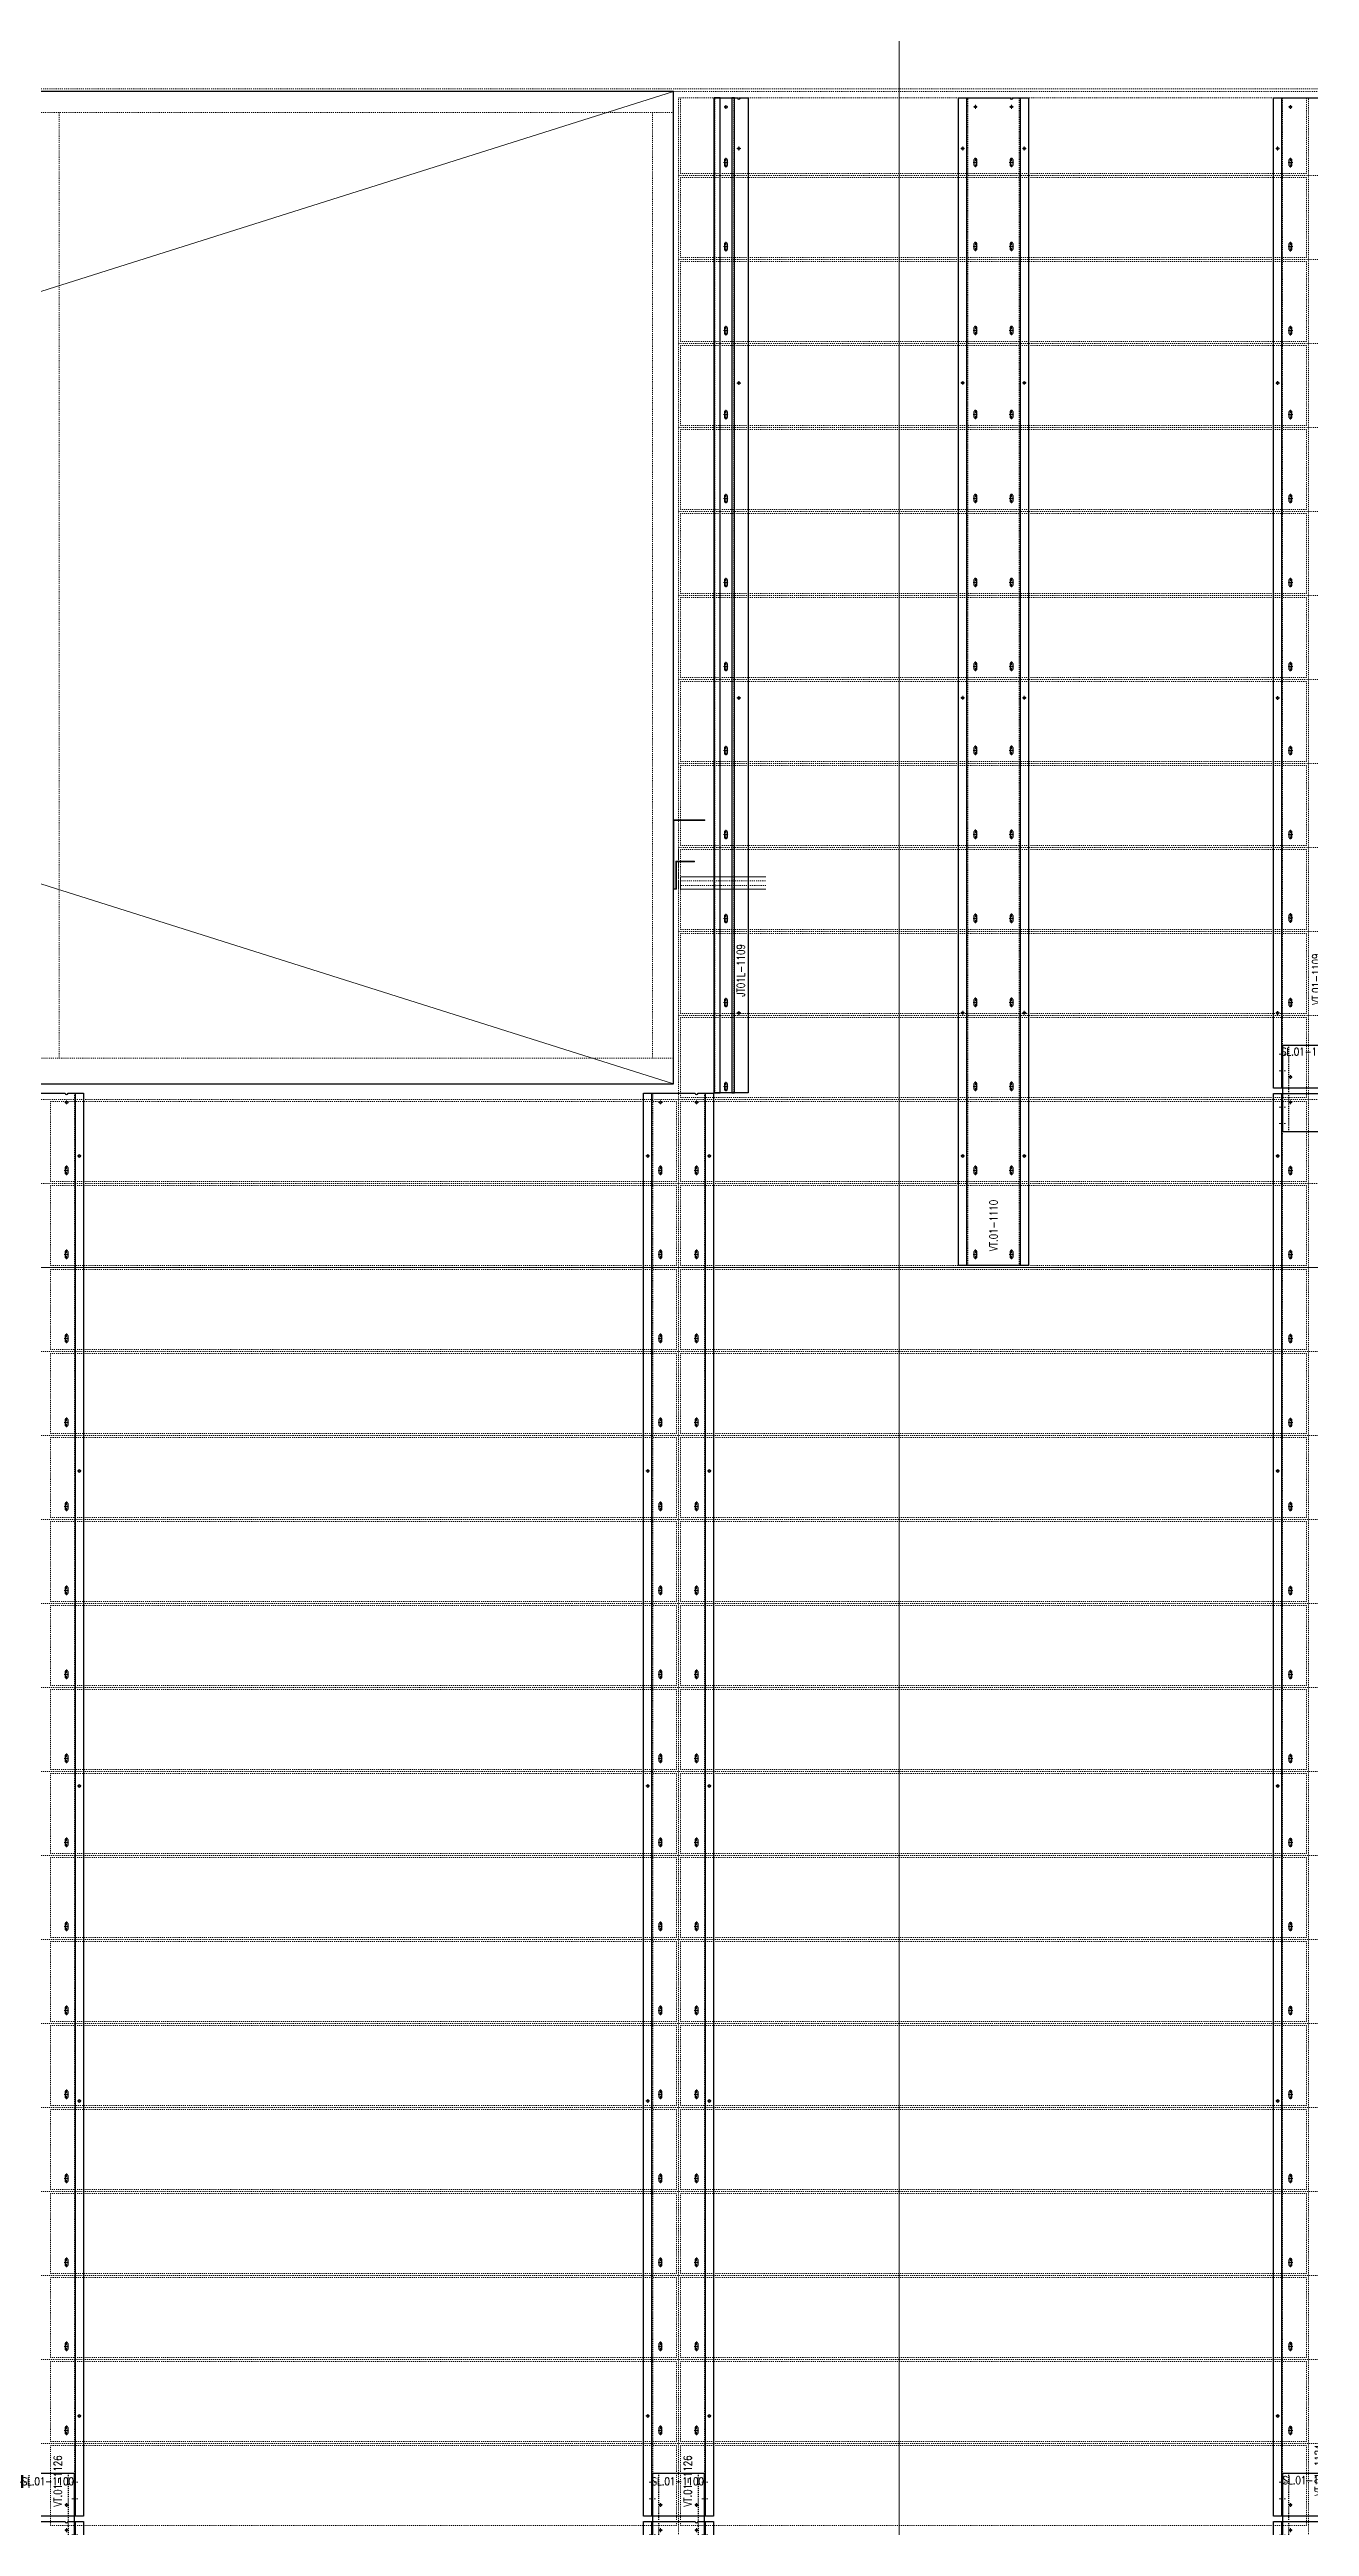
# Model space of a CAD drawing. Header units: inches. Extents: x 11737 to 18084, y -4365 to 1695.
# Drawn here: x 13094.8 to 13214.8, y -388.7 to -152.8 of the extents above; entities that cross this region are included whole.
import ezdxf

# ---------------------------------------------------------------- set-up
doc = ezdxf.new("R2010")
doc.units = ezdxf.units.IN
doc.header["$MEASUREMENT"] = 0
for name, pattern in [('INC-200$0$NBK_CenterX2', [1.083333, 0.666667, -0.125, 0.166667, -0.125]), ('NBK_Center', [0.541667, 0.333333, -0.0625, 0.083333, -0.0625]), ('NBK_Center2', [0.270833, 0.166667, -0.03125, 0.041667, -0.03125]), ('NBK_CenterX2', [1.083333, 0.666667, -0.125, 0.166667, -0.125]), ('NBK_Hidden', [0.125, 0.083333, -0.041667]), ('NBK_Hidden2', [0.0625, 0.041667, -0.020833])]:
    doc.linetypes.add(name, pattern=pattern)
doc.layers.get('Defpoints').update_dxf_attribs({"color": 250, "lineweight": 0})
for name, color, linetype, lineweight in [('!Arch2', 8, 'Continuous', 9), ('!Clip - bent', 20, 'Continuous', 25), ('!Clip - bent @ 1', 20, 'Continuous', 25), ('!Dimension', 50, 'Continuous', 5), ('!Extrusion', 140, 'Continuous', 25), ('!Gridline', 112, 'NBK_CenterX2', 5), ('!Linetype_Center', 220, 'NBK_Center', 9), ('!Linetype_Center2', 222, 'NBK_Center2', 9), ('!Linetype_CenterX2', 224, 'NBK_CenterX2', 9), ('!Linetype_Hidden', 210, 'NBK_Hidden', 9), ('!Misc2', 252, 'NBK_Hidden2', 5), ('!Terracotta', 31, 'Continuous', 20), ('!Terracotta Hatch -- Section', 44, 'Continuous', 5), ('A-GLAZ', 151, 'Continuous', 13), ('INC-200$0$!Gridline @ 1', 112, 'INC-200$0$NBK_CenterX2', 5)]:
    doc.layers.add(name, color=color, linetype=linetype, lineweight=lineweight)
doc.styles.add('Romans', font='romans.shx', dxfattribs={"width": 0.8})

# ---------------------------------------------------------------- blocks, each defined once
blk = doc.blocks.new('WEST ELEVATION GRID')
for p, q in [((-726.01, -106.7), (-726.01, 1818.09)), ((-1655, 242.4), (842.95, 242.4))]:
    blk.add_line(p, q)
blk = doc.blocks.new('A201')
for p, q in [((-1123.74, 330.65), (-207.01, 330.65)), ((-207.01, 330.4), (-1123.74, 330.4)), ((-747.5, 330.4), (-747.5, 235.9)), ((-1046.53, 328.4), (-747.5, 328.4)), ((-806.01, 328.4), (-806.01, 238.34)), ((-749.5, 328.4), (-749.5, 238.34)), ((-747.5, 238.34), (-1046.53, 238.34)), ((-747.5, 235.9), (-1046.53, 235.9))]:
    blk.add_line(p, q)
blk = doc.blocks.new('EWA-TM TERRACOTTA WEST')
at = {"layer": '!Linetype_Hidden'}
for p, q in [((585, 353.81), (1125, 353.81)), ((585, 258.4), (585, 353.81)), ((645, 42.4), (645, 353.81)), ((585, 346.4), (1125, 346.4)), ((585, 338.4), (1125, 338.4)), ((585, 330.4), (1125, 330.4)), ((585, 322.4), (1125, 322.4)), ((585, 314.4), (1125, 314.4)), ((585, 306.4), (1125, 306.4)), ((585, 298.4), (1125, 298.4)), ((585, 290.4), (1125, 290.4)), ((585, 282.4), (1125, 282.4)), ((585, 274.4), (1125, 274.4)), ((585, 266.4), (1125, 266.4)), ((209.5, 258.4), (1125, 258.4)), ((585, 42.4), (585, 258.4)), ((209.5, 250.4), (1125, 250.4)), ((209.5, 242.4), (1125, 242.4)), ((-23.75, 234.4), (1355.76, 234.4)), ((-23.75, 226.4), (1355.76, 226.4)), ((-23.75, 218.4), (1355.76, 218.4)), ((-23.75, 210.4), (1355.76, 210.4)), ((-23.75, 202.4), (1355.76, 202.4)), ((-23.75, 194.4), (1355.76, 194.4)), ((-23.75, 186.4), (1355.76, 186.4)), ((-23.75, 178.4), (1355.76, 178.4)), ((-23.75, 170.4), (1355.76, 170.4)), ((-23.75, 162.4), (1355.76, 162.4)), ((-23.75, 154.4), (1355.76, 154.4)), ((-23.75, 146.4), (1355.76, 146.4)), ((-23.75, 138.4), (1355.76, 138.4)), ((-23.75, 130.4), (1355.76, 130.4))]:
    blk.add_line(p, q, dxfattribs=at)
for points in [[(644.81, 346.59), (585.19, 346.59), (585.19, 353.81), (644.81, 353.81)], [(644.81, 346.21), (585.19, 346.21), (585.19, 338.59), (644.81, 338.59)], [(644.81, 330.59), (585.19, 330.59), (585.19, 338.21), (644.81, 338.21)], [(644.81, 330.21), (585.19, 330.21), (585.19, 322.59), (644.81, 322.59)], [(644.81, 314.59), (585.19, 314.59), (585.19, 322.21), (644.81, 322.21)], [(644.81, 314.21), (585.19, 314.21), (585.19, 306.59), (644.81, 306.59)], [(644.81, 298.59), (585.19, 298.59), (585.19, 306.21), (644.81, 306.21)], [(644.81, 298.21), (585.19, 298.21), (585.19, 290.59), (644.81, 290.59)], [(644.81, 282.59), (585.19, 282.59), (585.19, 290.21), (644.81, 290.21)], [(644.81, 282.21), (585.19, 282.21), (585.19, 274.59), (644.81, 274.59)], [(644.81, 266.59), (585.19, 266.59), (585.19, 274.21), (644.81, 274.21)], [(644.81, 266.21), (585.19, 266.21), (585.19, 258.59), (644.81, 258.59)], [(525.19, 258.21), (584.81, 258.21), (584.81, 250.59), (525.19, 250.59)], [(585.19, 258.21), (585.19, 258.21), (644.81, 258.21), (644.81, 250.59), (585.19, 250.59), (585.19, 258.21)], [(525.19, 242.59), (584.81, 242.59), (584.81, 250.21), (525.19, 250.21)], [(644.81, 242.59), (585.19, 242.59), (585.19, 250.21), (644.81, 250.21)], [(525.19, 242.21), (584.81, 242.21), (584.81, 234.59), (525.19, 234.59)], [(644.81, 242.21), (585.19, 242.21), (585.19, 234.59), (644.81, 234.59)], [(525.19, 226.59), (584.81, 226.59), (584.81, 234.21), (525.19, 234.21)], [(644.81, 226.59), (585.19, 226.59), (585.19, 234.21), (644.81, 234.21)], [(525.19, 226.21), (584.81, 226.21), (584.81, 218.59), (525.19, 218.59)], [(644.81, 226.21), (585.19, 226.21), (585.19, 218.59), (644.81, 218.59)], [(525.19, 210.59), (584.81, 210.59), (584.81, 218.21), (525.19, 218.21)], [(644.81, 210.59), (585.19, 210.59), (585.19, 218.21), (644.81, 218.21)], [(525.19, 210.21), (584.81, 210.21), (584.81, 202.59), (525.19, 202.59)], [(644.81, 210.21), (585.19, 210.21), (585.19, 202.59), (644.81, 202.59)], [(525.19, 194.59), (584.81, 194.59), (584.81, 202.21), (525.19, 202.21)], [(644.81, 194.59), (585.19, 194.59), (585.19, 202.21), (644.81, 202.21)], [(525.19, 194.21), (584.81, 194.21), (584.81, 186.59), (525.19, 186.59)], [(644.81, 194.21), (585.19, 194.21), (585.19, 186.59), (644.81, 186.59)], [(525.19, 178.59), (584.81, 178.59), (584.81, 186.21), (525.19, 186.21)], [(644.81, 178.59), (585.19, 178.59), (585.19, 186.21), (644.81, 186.21)], [(525.19, 178.21), (584.81, 178.21), (584.81, 170.59), (525.19, 170.59)], [(644.81, 178.21), (585.19, 178.21), (585.19, 170.59), (644.81, 170.59)], [(525.19, 162.59), (584.81, 162.59), (584.81, 170.21), (525.19, 170.21)], [(644.81, 162.59), (585.19, 162.59), (585.19, 170.21), (644.81, 170.21)], [(525.19, 162.21), (584.81, 162.21), (584.81, 154.59), (525.19, 154.59)], [(644.81, 162.21), (585.19, 162.21), (585.19, 154.59), (644.81, 154.59)], [(525.19, 146.59), (584.81, 146.59), (584.81, 154.21), (525.19, 154.21)], [(644.81, 146.59), (585.19, 146.59), (585.19, 154.21), (644.81, 154.21)], [(525.19, 146.21), (584.81, 146.21), (584.81, 138.59), (525.19, 138.59)], [(644.81, 146.21), (585.19, 146.21), (585.19, 138.59), (644.81, 138.59)], [(525.19, 130.59), (584.81, 130.59), (584.81, 138.21), (525.19, 138.21)], [(644.81, 130.59), (585.19, 130.59), (585.19, 138.21), (644.81, 138.21)], [(525.19, 130.21), (584.81, 130.21), (584.81, 122.59), (525.19, 122.59)], [(644.81, 130.21), (585.19, 130.21), (585.19, 122.59), (644.81, 122.59)]]:
    blk.add_lwpolyline(points, close=True, dxfattribs=at)
blk = doc.blocks.new('A$C5EB96F20')
at = {"layer": '!Linetype_CenterX2', "color": 1}
blk.add_lwpolyline([(-0.49, -2.83), (-0.49, -6.62)], dxfattribs=at)
at = {"layer": '!Terracotta', "color": 1, "linetype": 'ByBlock'}
blk.add_lwpolyline([(-8.81, -6.62), (-0.67, -6.62), (-0.67, -5.44), (-8.81, -5.44)], dxfattribs=at)
at = {"layer": '!Terracotta Hatch -- Section', "color": 1, "linetype": 'NBK_Hidden2'}
blk.add_lwpolyline([(-8.81, -6.27), (-0.67, -6.27), (-0.67, -5.8), (-8.81, -5.8)], dxfattribs=at)
at = {"color": 1, "linetype": 'ByBlock'}
blk.add_lwpolyline([(-2, -4), (-0.3, -4), (-0.3, -6.62), (0, -6.62), (0, 0), (-3, 0), (-3, -0.06), (-0.06, -0.06), (-0.06, -6.56), (-0.24, -6.56), (-0.24, -3.93), (-2, -3.93)], close=True, dxfattribs=at)
blk = doc.blocks.new('A$C5F5C4D7D')
at = {"layer": 'A-GLAZ'}
for points in [[(285.49, 259.9), (584.51, 354.4)], [(584.51, 259.9), (285.49, 354.4)]]:
    blk.add_lwpolyline(points, dxfattribs=at)
at = {"layer": 'Defpoints', "color": 1, "lineweight": 30}
blk.add_lwpolyline([(285.49, 259.9), (584.51, 259.9), (584.51, 354.4), (285.49, 354.4)], close=True, dxfattribs=at)
at = {"layer": 'Defpoints', "color": 1, "xscale": -1}
blk.add_blockref('A$C5EB96F20', (584.51, 285.04), dxfattribs=at)
blk = doc.blocks.new('GRID_ELEV WEST_W')
at = {"layer": '!Gridline'}
for p, q in [((450.93, -1231.31), (450.93, 403.85)), ((-594.98, -1040.63), (1164.09, -1040.63))]:
    blk.add_line(p, q, dxfattribs=at)
blk = doc.blocks.new('TAP HOLE_5mm')
at = {"layer": '!Linetype_Center2'}
for points in [[(-0.18, 0), (0.18, 0)], [(0, 0.18), (0, -0.18)]]:
    blk.add_lwpolyline(points, dxfattribs=at)
blk.add_circle((0, 0), 0.101)
blk = doc.blocks.new('WEEP HOLE')
at = {"layer": '!Linetype_Center'}
for p, q in [((-0.22, 0.37), (0.22, 0.37)), ((0, 0.83), (0, -0.08))]:
    blk.add_line(p, q, dxfattribs=at)
at = {"color": 0}
blk.add_lwpolyline([(-0.14, 0.61), (-0.14, 0.14, 0.414214), (0, 0, 0.414214), (0.14, 0.14), (0.14, 0.61, 0.414214), (0, 0.75, 0.414214)], format="xyb", close=True, dxfattribs=at)
blk = doc.blocks.new('JT.01L-1109')
at = {"layer": '!Extrusion'}
blk.add_lwpolyline([(0, 0), (-3.25, 0), (-3.25, 94.79), (-1.02, 94.79, 1), (-0.75, 94.79), (0, 94.79)], format="xyb", close=True, dxfattribs=at)
at = {"layer": '!Extrusion', "linetype": 'NBK_Hidden'}
for points in [[(-3.25, 0), (-3.17, 0), (-3.17, 94.79), (-3.25, 94.79)], [(-1.38, 0), (-1.3, 0), (-1.3, 94.79), (-1.38, 94.79)]]:
    blk.add_lwpolyline(points, close=True, dxfattribs=at)
at = {"layer": '!Extrusion'}
for points in [[(-2.68, 94.79), (-3.25, 94.79), (-3.25, 0), (-2.68, 0)], [(-1.55, 0), (-1.3, 0), (-1.3, 94.79), (-1.55, 94.79)]]:
    blk.add_lwpolyline(points, close=True, dxfattribs=at)
at = {"layer": '!Extrusion', "rotation": 360}
for p in [(-2.12, 93.91), (-0.89, 89.95), (-0.89, 67.62), (-0.89, 37.62), (-0.89, 7.62)]:
    blk.add_blockref('TAP HOLE_5mm', p, dxfattribs=at)
at = {"layer": '!Extrusion'}
for p in [(-2.12, 88.24), (-2.12, 80.24), (-2.12, 72.24), (-2.12, 64.24), (-2.12, 56.24), (-2.12, 48.24), (-2.12, 40.24), (-2.12, 32.24), (-2.12, 24.24), (-2.12, 16.24), (-2.12, 8.24), (-2.12, 0.24)]:
    blk.add_blockref('WEEP HOLE', p, dxfattribs=at)
at = {"layer": 'Defpoints', "color": 2, "insert": (-0.71, 11.67), "char_height": 0.75, "width": 1.65, "attachment_point": 5, "rotation": 90, "style": 'Romans'}
blk.add_mtext('JT01L-1109', dxfattribs=at)
blk = doc.blocks.new('SLOTTED SECTION HOLE')
at = {"layer": '!Linetype_Center2'}
blk.add_line((-0.33, 0), (0.26, 0), dxfattribs=at)
at = {"layer": '!Misc2'}
blk.add_lwpolyline([(-0.08, 0.47), (0, 0.47), (0, -0.47), (-0.08, -0.47)], close=True, dxfattribs=at)
blk = doc.blocks.new('VT.01-1126-')
at = {"layer": '!Extrusion'}
blk.add_lwpolyline([(3.33, 0), (-3.33, 0), (-3.33, 135.53), (1.58, 135.53, 1), (1.86, 135.53), (3.33, 135.53)], format="xyb", close=True, dxfattribs=at)
for points in [[(1.86, 135.53), (2.54, 135.53), (2.54, 0), (-2.54, 0), (-2.54, 135.53), (1.58, 135.53)], [(-2.54, 135.53), (1.58, 135.53)], [(1.86, 135.53), (2.54, 135.53)]]:
    blk.add_lwpolyline(points, dxfattribs=at)
at = {"layer": '!Extrusion', "linetype": 'NBK_Hidden'}
blk.add_lwpolyline([(1.86, 135.53), (2.46, 135.53), (2.46, 0), (-2.46, 0), (-2.46, 135.53), (1.58, 135.53)], dxfattribs=at)
at = {"layer": '!Dimension', "rotation": 360}
for p in [(-2.46, 3.23), (2.54, 3.23), (-2.46, 1.65), (2.54, 1.65)]:
    blk.add_blockref('SLOTTED SECTION HOLE', p, dxfattribs=at)
at = {"layer": '!Extrusion', "rotation": 360}
for name, p in [('TAP HOLE_5mm', (-1.72, 134.65)), ('TAP HOLE_5mm', (1.72, 134.65)), ('TAP HOLE_5mm', (-2.93, 129.54)), ('WEEP HOLE', (-1.72, 127.79)), ('WEEP HOLE', (1.72, 127.79)), ('TAP HOLE_5mm', (2.93, 129.54)), ('WEEP HOLE', (-1.72, 119.79)), ('WEEP HOLE', (1.72, 119.79)), ('WEEP HOLE', (-1.72, 111.79)), ('WEEP HOLE', (1.72, 111.79)), ('WEEP HOLE', (-1.72, 103.79)), ('WEEP HOLE', (1.72, 103.79)), ('TAP HOLE_5mm', (-2.93, 99.54)), ('TAP HOLE_5mm', (2.93, 99.54)), ('WEEP HOLE', (-1.72, 95.79)), ('WEEP HOLE', (1.72, 95.79)), ('WEEP HOLE', (-1.72, 87.79)), ('WEEP HOLE', (1.72, 87.79)), ('WEEP HOLE', (-1.72, 79.79)), ('WEEP HOLE', (1.72, 79.79)), ('WEEP HOLE', (-1.72, 71.79)), ('WEEP HOLE', (1.72, 71.79)), ('TAP HOLE_5mm', (-2.93, 69.54)), ('TAP HOLE_5mm', (2.93, 69.54)), ('WEEP HOLE', (-1.72, 63.79)), ('WEEP HOLE', (1.72, 63.79)), ('WEEP HOLE', (-1.72, 55.79)), ('WEEP HOLE', (1.72, 55.79)), ('WEEP HOLE', (-1.72, 47.79)), ('WEEP HOLE', (1.72, 47.79)), ('WEEP HOLE', (-1.72, 39.79)), ('WEEP HOLE', (1.72, 39.79)), ('TAP HOLE_5mm', (-2.93, 39.54)), ('TAP HOLE_5mm', (2.93, 39.54)), ('WEEP HOLE', (-1.72, 31.79)), ('WEEP HOLE', (1.72, 31.79)), ('WEEP HOLE', (-1.72, 23.79)), ('WEEP HOLE', (1.72, 23.79)), ('WEEP HOLE', (-1.72, 15.79)), ('WEEP HOLE', (1.72, 15.79)), ('TAP HOLE_5mm', (-2.93, 9.54)), ('TAP HOLE_5mm', (2.93, 9.54)), ('WEEP HOLE', (-1.72, 7.79)), ('WEEP HOLE', (1.72, 7.79)), ('TAP HOLE_5mm', (-1.72, 1.06)), ('TAP HOLE_5mm', (1.72, 1.06))]:
    blk.add_blockref(name, p, dxfattribs=at)
at = {"layer": 'Defpoints', "color": 1, "insert": (0.88, 3.34), "char_height": 0.75, "width": 1.65, "attachment_point": 5, "rotation": 90, "style": 'Romans'}
blk.add_mtext('VT.01-1126', dxfattribs=at)
blk = doc.blocks.new('CLEAR SECTION HOLE')
at = {"layer": '!Linetype_Center2'}
blk.add_line((-0.33, 0), (0.26, 0), dxfattribs=at)
at = {"layer": '!Misc2'}
blk.add_lwpolyline([(-0.08, 0.1), (0, 0.1), (0, -0.1), (-0.08, -0.1)], close=True, dxfattribs=at)
blk = doc.blocks.new('VT.01-1127-')
at = {"layer": '!Extrusion'}
blk.add_lwpolyline([(-2.45, 60.55), (2.45, 60.55), (2.45, 52.29), (-2.45, 52.29)], close=True, dxfattribs=at)
at = {"layer": '!Extrusion', "linetype": 'NBK_Hidden2'}
blk.add_lwpolyline([(-1.86, 60.55), (1.86, 60.55), (1.86, 52.29), (-1.86, 52.29)], close=True, dxfattribs=at)
at = {"layer": '!Extrusion'}
blk.add_lwpolyline([(3.33, 0), (-3.33, 0), (-3.33, 55.96), (1.58, 55.96, 1), (1.86, 55.96), (3.33, 55.96)], format="xyb", close=True, dxfattribs=at)
for points in [[(1.86, 55.96), (2.54, 55.96), (2.54, 0), (-2.54, 0), (-2.54, 55.96), (1.58, 55.96)], [(-2.54, 55.96), (1.58, 55.96)], [(1.86, 55.96), (2.54, 55.96)]]:
    blk.add_lwpolyline(points, dxfattribs=at)
at = {"layer": '!Extrusion', "linetype": 'NBK_Hidden'}
blk.add_lwpolyline([(1.86, 55.96), (2.46, 55.96), (2.46, 0), (-2.46, 0), (-2.46, 55.96), (1.58, 55.96)], dxfattribs=at)
at = {"layer": '!Dimension', "rotation": 360}
for p in [(-2.46, 54.67), (2.54, 54.67), (-2.46, 53.09), (2.54, 53.09)]:
    blk.add_blockref('CLEAR SECTION HOLE', p, dxfattribs=at)
at = {"layer": '!Extrusion', "rotation": 360}
for name, p in [('TAP HOLE_5mm', (-1.72, 55.12)), ('TAP HOLE_5mm', (1.72, 55.12)), ('TAP HOLE_5mm', (-2.93, 51.12)), ('TAP HOLE_5mm', (2.93, 51.12)), ('WEEP HOLE', (-1.72, 48.25)), ('WEEP HOLE', (1.72, 48.25)), ('WEEP HOLE', (-1.72, 40.25)), ('WEEP HOLE', (1.72, 40.25)), ('WEEP HOLE', (-1.72, 32.25)), ('WEEP HOLE', (1.72, 32.25)), ('WEEP HOLE', (-1.72, 24.25)), ('WEEP HOLE', (1.72, 24.25)), ('WEEP HOLE', (-1.72, 16.25)), ('WEEP HOLE', (1.72, 16.25)), ('WEEP HOLE', (-1.72, 8.25)), ('WEEP HOLE', (1.72, 8.25)), ('TAP HOLE_5mm', (-2.93, 6)), ('TAP HOLE_5mm', (2.93, 6)), ('WEEP HOLE', (-1.72, 0.24)), ('WEEP HOLE', (1.72, 0.24))]:
    blk.add_blockref(name, p, dxfattribs=at)
at = {"layer": 'Defpoints', "color": 30, "insert": (-0.07, 59.77), "char_height": 0.75, "width": 1.65, "attachment_point": 5, "style": 'Romans'}
blk.add_mtext('SL.01-1100', dxfattribs=at)
at = {"layer": 'Defpoints', "color": 1, "insert": (1.02, 3.77), "char_height": 0.75, "width": 1.65, "attachment_point": 5, "rotation": 90, "style": 'Romans'}
blk.add_mtext('VT.01-1127', dxfattribs=at)
blk = doc.blocks.new('VT.01-1110-')
at = {"layer": '!Extrusion'}
blk.add_lwpolyline([(3.33, 0), (-3.33, 0), (-3.33, 111.22), (1.58, 111.22, 1), (1.86, 111.22), (3.33, 111.22)], format="xyb", close=True, dxfattribs=at)
for points in [[(-2.54, 111.22), (1.58, 111.22)], [(1.86, 111.22), (2.54, 111.22), (2.54, 0), (-2.54, 0), (-2.54, 111.22), (1.58, 111.22)], [(1.86, 111.22), (2.54, 111.22)]]:
    blk.add_lwpolyline(points, dxfattribs=at)
at = {"layer": '!Extrusion', "linetype": 'NBK_Hidden'}
blk.add_lwpolyline([(1.86, 111.22), (2.46, 111.22), (2.46, 0), (-2.46, 0), (-2.46, 111.22), (1.58, 111.22)], dxfattribs=at)
at = {"layer": '!Extrusion', "rotation": 360}
for name, p in [('TAP HOLE_5mm', (-1.72, 110.35)), ('TAP HOLE_5mm', (1.72, 110.35)), ('TAP HOLE_5mm', (-2.93, 106.38)), ('TAP HOLE_5mm', (2.93, 106.38)), ('WEEP HOLE', (-1.72, 104.68)), ('WEEP HOLE', (1.72, 104.68)), ('WEEP HOLE', (-1.72, 96.68)), ('WEEP HOLE', (1.72, 96.68)), ('WEEP HOLE', (-1.72, 88.68)), ('WEEP HOLE', (1.72, 88.68)), ('TAP HOLE_5mm', (-2.93, 84.06)), ('TAP HOLE_5mm', (2.93, 84.06)), ('WEEP HOLE', (-1.72, 80.68)), ('WEEP HOLE', (1.72, 80.68)), ('WEEP HOLE', (-1.72, 72.68)), ('WEEP HOLE', (1.72, 72.68)), ('WEEP HOLE', (-1.72, 64.68)), ('WEEP HOLE', (1.72, 64.68)), ('WEEP HOLE', (-1.72, 56.68)), ('WEEP HOLE', (1.72, 56.68)), ('TAP HOLE_5mm', (-2.93, 54.06)), ('TAP HOLE_5mm', (2.93, 54.06)), ('WEEP HOLE', (-1.72, 48.68)), ('WEEP HOLE', (1.72, 48.68)), ('WEEP HOLE', (-1.72, 40.68)), ('WEEP HOLE', (1.72, 40.68)), ('WEEP HOLE', (-1.72, 32.68)), ('WEEP HOLE', (1.72, 32.68)), ('TAP HOLE_5mm', (-2.93, 24.06)), ('WEEP HOLE', (-1.72, 24.68)), ('WEEP HOLE', (1.72, 24.68)), ('TAP HOLE_5mm', (2.93, 24.06)), ('WEEP HOLE', (-1.72, 16.68)), ('WEEP HOLE', (1.72, 16.68)), ('TAP HOLE_5mm', (-2.93, 10.43)), ('WEEP HOLE', (-1.72, 8.68)), ('WEEP HOLE', (1.72, 8.68)), ('TAP HOLE_5mm', (2.93, 10.43)), ('WEEP HOLE', (-1.72, 0.68)), ('WEEP HOLE', (1.72, 0.68))]:
    blk.add_blockref(name, p, dxfattribs=at)
at = {"layer": 'Defpoints', "color": 1, "insert": (0, 3.81), "char_height": 0.75, "width": 1.65, "attachment_point": 5, "rotation": 90, "style": 'Romans'}
blk.add_mtext('VT.01-1110', dxfattribs=at)
blk = doc.blocks.new('VT.01-1124-')
at = {"layer": '!Extrusion'}
blk.add_lwpolyline([(-2.45, 140.09), (2.45, 140.09), (2.45, 131.83), (-2.45, 131.83)], close=True, dxfattribs=at)
at = {"layer": '!Extrusion', "linetype": 'NBK_Hidden2'}
blk.add_lwpolyline([(-1.86, 140.09), (1.86, 140.09), (1.86, 131.83), (-1.86, 131.83)], close=True, dxfattribs=at)
at = {"layer": '!Extrusion'}
blk.add_lwpolyline([(-3.33, 0), (-3.33, 135.5), (1.58, 135.5, 1), (1.86, 135.5), (3.33, 135.5), (3.33, 0)], format="xyb", close=True, dxfattribs=at)
for points in [[(-2.54, 0), (-2.54, 135.5), (1.58, 135.5)], [(1.86, 135.5), (2.54, 135.5), (2.54, 0)]]:
    blk.add_lwpolyline(points, dxfattribs=at)
at = {"layer": '!Extrusion', "linetype": 'NBK_Hidden'}
for points in [[(-2.46, 0), (-2.46, 135.5)], [(2.46, 135.5), (2.46, 0)]]:
    blk.add_lwpolyline(points, dxfattribs=at)
at = {"layer": '!Dimension', "rotation": 360}
for name, p in [('CLEAR SECTION HOLE', (-2.46, 134.2)), ('CLEAR SECTION HOLE', (-2.46, 132.62)), ('CLEAR SECTION HOLE', (2.54, 134.2)), ('CLEAR SECTION HOLE', (2.54, 132.62)), ('SLOTTED SECTION HOLE', (-2.46, 3.23)), ('SLOTTED SECTION HOLE', (2.54, 3.23)), ('SLOTTED SECTION HOLE', (-2.46, 1.65)), ('SLOTTED SECTION HOLE', (2.54, 1.65))]:
    blk.add_blockref(name, p, dxfattribs=at)
at = {"layer": '!Extrusion', "rotation": 360}
for name, p in [('TAP HOLE_5mm', (-1.72, 134.66)), ('TAP HOLE_5mm', (1.72, 134.66)), ('TAP HOLE_5mm', (-2.93, 129.54)), ('WEEP HOLE', (-1.72, 127.78)), ('WEEP HOLE', (1.72, 127.78)), ('TAP HOLE_5mm', (2.93, 129.54)), ('WEEP HOLE', (-1.72, 119.78)), ('WEEP HOLE', (1.72, 119.78)), ('WEEP HOLE', (-1.72, 111.78)), ('WEEP HOLE', (1.72, 111.78)), ('WEEP HOLE', (-1.72, 103.78)), ('WEEP HOLE', (1.72, 103.78)), ('TAP HOLE_5mm', (-2.93, 99.54)), ('TAP HOLE_5mm', (2.93, 99.54)), ('WEEP HOLE', (-1.72, 95.78)), ('WEEP HOLE', (1.72, 95.78)), ('WEEP HOLE', (-1.72, 87.78)), ('WEEP HOLE', (1.72, 87.78)), ('WEEP HOLE', (-1.72, 79.78)), ('WEEP HOLE', (1.72, 79.78)), ('WEEP HOLE', (-1.72, 71.78)), ('WEEP HOLE', (1.72, 71.78)), ('TAP HOLE_5mm', (-2.93, 69.54)), ('TAP HOLE_5mm', (2.93, 69.54)), ('WEEP HOLE', (-1.72, 63.78)), ('WEEP HOLE', (1.72, 63.78)), ('WEEP HOLE', (-1.72, 55.78)), ('WEEP HOLE', (1.72, 55.78)), ('WEEP HOLE', (-1.72, 47.78)), ('WEEP HOLE', (1.72, 47.78)), ('WEEP HOLE', (-1.72, 39.78)), ('WEEP HOLE', (1.72, 39.78)), ('TAP HOLE_5mm', (-2.93, 39.54)), ('TAP HOLE_5mm', (2.93, 39.54)), ('WEEP HOLE', (-1.72, 31.78)), ('WEEP HOLE', (1.72, 31.78)), ('WEEP HOLE', (-1.72, 23.78)), ('WEEP HOLE', (1.72, 23.78)), ('WEEP HOLE', (-1.72, 15.78)), ('WEEP HOLE', (1.72, 15.78)), ('TAP HOLE_5mm', (-2.93, 9.54)), ('TAP HOLE_5mm', (2.93, 9.54)), ('WEEP HOLE', (-1.72, 7.78)), ('WEEP HOLE', (1.72, 7.78)), ('TAP HOLE_5mm', (-1.72, 1.06)), ('TAP HOLE_5mm', (1.72, 1.06))]:
    blk.add_blockref(name, p, dxfattribs=at)
at = {"layer": 'Defpoints', "color": 30, "insert": (-0.12, 139.47), "char_height": 0.75, "width": 1.65, "attachment_point": 5, "style": 'Romans'}
blk.add_mtext('SL.01-1100', dxfattribs=at)
at = {"layer": 'Defpoints', "color": 1, "insert": (0.98, 4.37), "char_height": 0.75, "width": 1.65, "attachment_point": 5, "rotation": 90, "style": 'Romans'}
blk.add_mtext('VT.01-1124', dxfattribs=at)
blk = doc.blocks.new('VT.01-1109-')
at = {"layer": '!Extrusion'}
blk.add_lwpolyline([(-3.33, 0), (-3.33, 94.33), (1.58, 94.33, 1), (1.86, 94.33), (3.32, 94.33), (3.32, 0)], format="xyb", close=True, dxfattribs=at)
for points in [[(-2.54, 0), (-2.54, 94.33), (1.58, 94.33)], [(1.86, 94.33), (2.54, 94.33), (2.54, 0)]]:
    blk.add_lwpolyline(points, dxfattribs=at)
at = {"layer": '!Extrusion', "linetype": 'NBK_Hidden'}
for points in [[(-2.46, 0), (-2.46, 94.33), (1.58, 94.33)], [(1.86, 94.33), (2.46, 94.33), (2.46, 0)]]:
    blk.add_lwpolyline(points, dxfattribs=at)
at = {"layer": '!Dimension', "rotation": 360}
for p in [(-2.46, 3.23), (2.54, 3.23), (-2.46, 1.65), (2.54, 1.65)]:
    blk.add_blockref('SLOTTED SECTION HOLE', p, dxfattribs=at)
at = {"layer": '!Extrusion', "rotation": 360}
for name, p in [('TAP HOLE_5mm', (-1.72, 93.45)), ('TAP HOLE_5mm', (1.72, 93.45)), ('TAP HOLE_5mm', (-2.94, 89.49)), ('TAP HOLE_5mm', (2.93, 89.49)), ('WEEP HOLE', (-1.72, 87.78)), ('WEEP HOLE', (1.72, 87.78)), ('WEEP HOLE', (-1.72, 79.78)), ('WEEP HOLE', (1.72, 79.78)), ('WEEP HOLE', (-1.72, 71.78)), ('WEEP HOLE', (1.72, 71.78)), ('TAP HOLE_5mm', (-2.94, 67.16)), ('TAP HOLE_5mm', (2.93, 67.16)), ('WEEP HOLE', (-1.72, 63.78)), ('WEEP HOLE', (1.72, 63.78)), ('WEEP HOLE', (-1.72, 55.78)), ('WEEP HOLE', (1.72, 55.78)), ('WEEP HOLE', (-1.72, 47.78)), ('WEEP HOLE', (1.72, 47.78)), ('WEEP HOLE', (-1.72, 39.78)), ('WEEP HOLE', (1.72, 39.78)), ('TAP HOLE_5mm', (-2.94, 37.16)), ('TAP HOLE_5mm', (2.93, 37.16)), ('WEEP HOLE', (-1.72, 31.78)), ('WEEP HOLE', (1.72, 31.78)), ('WEEP HOLE', (-1.72, 23.78)), ('WEEP HOLE', (1.72, 23.78)), ('WEEP HOLE', (-1.72, 15.84)), ('WEEP HOLE', (1.72, 15.84)), ('TAP HOLE_5mm', (-2.94, 7.16)), ('WEEP HOLE', (-1.72, 7.78)), ('WEEP HOLE', (1.72, 7.78)), ('TAP HOLE_5mm', (2.93, 7.16)), ('TAP HOLE_5mm', (-1.72, 1.06)), ('TAP HOLE_5mm', (1.72, 1.06))]:
    blk.add_blockref(name, p, dxfattribs=at)
at = {"layer": 'Defpoints', "color": 1, "insert": (0.72, 10.38), "char_height": 0.75, "width": 1.65, "attachment_point": 5, "rotation": 90, "style": 'Romans'}
blk.add_mtext('VT.01-1109', dxfattribs=at)
blk = doc.blocks.new('VT.01-1128-')
at = {"layer": '!Extrusion'}
blk.add_lwpolyline([(-2.45, 84.55), (2.45, 84.55), (2.45, 76.29), (-2.45, 76.29)], close=True, dxfattribs=at)
at = {"layer": '!Extrusion', "linetype": 'NBK_Hidden2'}
blk.add_lwpolyline([(-1.86, 84.55), (1.86, 84.55), (1.86, 76.29), (-1.86, 76.29)], close=True, dxfattribs=at)
at = {"layer": '!Extrusion'}
blk.add_lwpolyline([(3.33, 0), (-3.33, 0), (-3.33, 79.96), (1.58, 79.96, 1), (1.86, 79.96), (3.33, 79.96)], format="xyb", close=True, dxfattribs=at)
for points in [[(-2.54, 79.96), (1.58, 79.96)], [(-2.54, 79.96), (1.58, 79.96)], [(1.86, 79.96), (2.54, 79.96), (2.54, 0), (-2.54, 0), (-2.54, 79.96), (1.58, 79.96)], [(1.86, 79.96), (2.54, 79.96)], [(1.86, 79.96), (2.54, 79.96)]]:
    blk.add_lwpolyline(points, dxfattribs=at)
at = {"layer": '!Extrusion', "linetype": 'NBK_Hidden'}
blk.add_lwpolyline([(1.86, 79.96), (2.46, 79.96), (2.46, 0), (-2.46, 0), (-2.46, 79.96), (1.58, 79.96)], dxfattribs=at)
at = {"layer": '!Dimension', "rotation": 360}
for p in [(-2.46, 78.66), (2.54, 78.66), (-2.46, 77.08), (2.54, 77.08)]:
    blk.add_blockref('CLEAR SECTION HOLE', p, dxfattribs=at)
at = {"layer": '!Extrusion', "rotation": 360}
for name, p in [('TAP HOLE_5mm', (-1.72, 79.12)), ('TAP HOLE_5mm', (1.72, 79.12)), ('TAP HOLE_5mm', (-2.93, 75.12)), ('TAP HOLE_5mm', (2.93, 75.12)), ('WEEP HOLE', (-1.72, 72.25)), ('WEEP HOLE', (1.72, 72.25)), ('WEEP HOLE', (-1.72, 64.25)), ('WEEP HOLE', (1.72, 64.25)), ('WEEP HOLE', (-1.72, 56.25)), ('WEEP HOLE', (1.72, 56.25)), ('WEEP HOLE', (-1.72, 48.25)), ('WEEP HOLE', (1.72, 48.25)), ('TAP HOLE_5mm', (-2.93, 45.12)), ('TAP HOLE_5mm', (2.93, 45.12)), ('WEEP HOLE', (-1.72, 40.25)), ('WEEP HOLE', (1.72, 40.25)), ('WEEP HOLE', (-1.72, 32.25)), ('WEEP HOLE', (1.72, 32.25)), ('WEEP HOLE', (-1.72, 24.25)), ('WEEP HOLE', (1.72, 24.25)), ('WEEP HOLE', (-1.72, 16.25)), ('WEEP HOLE', (1.72, 16.25)), ('TAP HOLE_5mm', (-2.93, 15.12)), ('TAP HOLE_5mm', (2.93, 15.12)), ('WEEP HOLE', (-1.72, 8.25)), ('WEEP HOLE', (1.72, 8.25)), ('TAP HOLE_5mm', (-2.93, 6)), ('TAP HOLE_5mm', (2.93, 6)), ('WEEP HOLE', (-1.72, 0.24)), ('WEEP HOLE', (1.72, 0.24))]:
    blk.add_blockref(name, p, dxfattribs=at)
at = {"layer": 'Defpoints', "color": 30, "insert": (0.03, 83.88), "char_height": 0.75, "width": 1.65, "attachment_point": 5, "style": 'Romans'}
blk.add_mtext('SL.01-1100', dxfattribs=at)
at = {"layer": 'Defpoints', "color": 1, "insert": (0.74, 3.81), "char_height": 0.75, "width": 1.65, "attachment_point": 5, "rotation": 90, "style": 'Romans'}
blk.add_mtext('VT.01-1128', dxfattribs=at)
blk = doc.blocks.new('WEST TRACKS')
at = {"layer": '!Clip - bent', "color": 2, "rotation": 360}
for name, p in [('VT.01-1110-', (615, 218.59)), ('VT.01-1109-', (645, 235.48))]:
    blk.add_blockref(name, p, dxfattribs=at)
at = {"layer": '!Clip - bent', "color": 2}
blk.add_blockref('VT.01-1124-', (645, 99.48), dxfattribs=at)
at = {"layer": '!Clip - bent'}
for name, p in [('VT.01-1127-', (525, 43.02)), ('VT.01-1127-', (585, 43.02)), ('VT.01-1128-', (645, 19.02))]:
    blk.add_blockref(name, p, dxfattribs=at)
at = {"layer": '!Clip - bent @ 1'}
for p in [(525, 99.48), (585, 99.48)]:
    blk.add_blockref('VT.01-1126-', p, dxfattribs=at)
at = {"layer": '!Dimension', "rotation": 360}
blk.add_blockref('JT.01L-1109', (591.64, 235.02), dxfattribs=at)

msp = doc.modelspace()

# ---------------------------------------------------------------- block references
at = {"layer": '!Arch2', "color": 1}
msp.add_blockref('A$C5F5C4D7D', (12569.70873, -511.19035), dxfattribs=at)
at = {"layer": '!Dimension'}
msp.add_blockref('EWA-TM TERRACOTTA WEST', (12569.70873, -511.19035), dxfattribs=at)
at = {"layer": '!Linetype_Hidden'}
msp.add_blockref('A201', (13901.7236, -487.19035), dxfattribs=at)
at = {"color": 3}
msp.add_blockref('WEST TRACKS', (12569.70873, -487.19035), dxfattribs=at)
at = {"layer": 'Defpoints'}
msp.add_blockref('WEST ELEVATION GRID', (13901.7236, -511.19035), dxfattribs=at)
at = {"layer": 'INC-200$0$!Gridline @ 1', "xscale": 1.344, "yscale": 1.344, "zscale": 1.344}
msp.add_blockref('GRID_ELEV WEST_W', (12569.66309, 1129.81085), dxfattribs=at)

doc.saveas('drawing.dxf')
